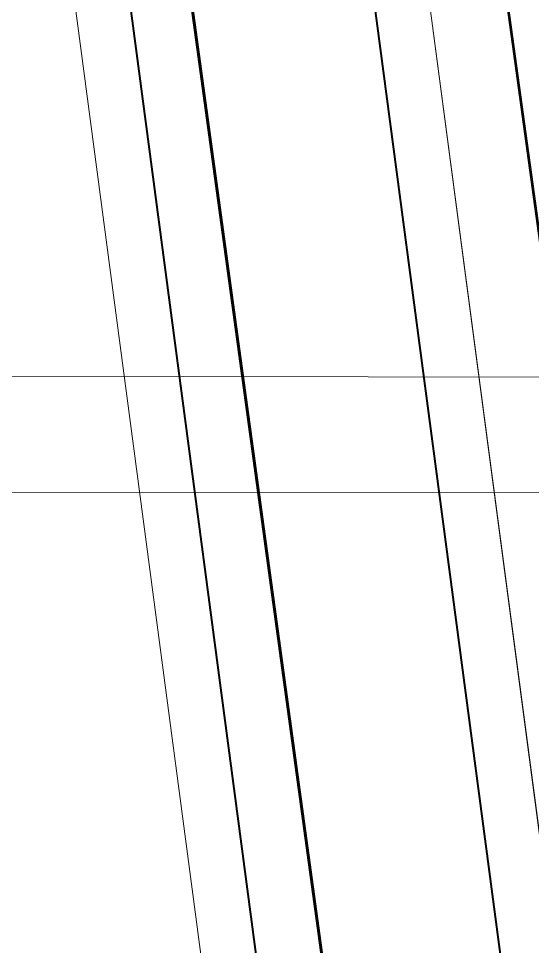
# Model space of a CAD drawing. Extents: x 4 to 464, y 11 to 29.
# Drawn here: x 459.7492 to 459.8969, y 12.2656 to 12.5322 of the extents above; entities that cross this region are included whole.
import ezdxf

# ---------------------------------------------------------------- set-up
doc = ezdxf.new("R2010")
doc.units = 0
doc.header["$MEASUREMENT"] = 0
doc.layers.add('Sections span lengths and Marker Balls Plan', color=7, linetype='CONTINUOUS', lineweight=0)
doc.layers.add('Structures Plan', color=7, linetype='CONTINUOUS', lineweight=0)

msp = doc.modelspace()

# ---------------------------------------------------------------- linework, layer by layer
at = {"layer": 'Sections span lengths and Marker Balls Plan', "color": 1}
for points in [[(230, 12.772, 43.083), (240, 12.757, 43.083), (250, 12.742, 43.142), (260, 12.727, 43.26), (270, 12.712, 43.437), (280, 12.697, 43.672), (290, 12.682, 43.967), (300, 12.667, 44.32), (310, 12.653, 44.732), (320, 12.638, 45.203), (330, 12.623, 45.733), (340, 12.608, 46.322), (350, 12.593, 46.97), (360, 12.578, 47.678), (370, 12.563, 48.444), (380, 12.548, 49.269), (390, 12.533, 50.153), (400, 12.518, 51.096), (410, 12.503, 52.099), (420, 12.488, 53.161), (430, 12.474, 54.282), (440, 12.459, 55.462), (450, 12.444, 56.701), (460, 12.429, 58)], [(230, 12.347, 24.083), (240, 12.349, 24.083), (250, 12.351, 24.142), (260, 12.353, 24.26), (270, 12.355, 24.437), (280, 12.358, 24.672), (290, 12.36, 24.967), (300, 12.362, 25.32), (310, 12.364, 25.732), (320, 12.366, 26.203), (330, 12.368, 26.733), (340, 12.37, 27.322), (350, 12.372, 27.97), (360, 12.375, 28.678), (370, 12.377, 29.444), (380, 12.379, 30.269), (390, 12.381, 31.153), (400, 12.383, 32.096), (410, 12.385, 33.099), (420, 12.387, 34.161), (430, 12.389, 35.282), (440, 12.392, 36.462), (450, 12.394, 37.701), (460, 12.396, 39)]]:
    msp.add_polyline3d(points, dxfattribs=at)
at = {"layer": 'Structures Plan', "color": 253}
for points in [[(458.964, 18.707, 46.342), (459.964, 12.407, 43.967), (460.033, 12.418, 43.967), (459.033, 18.718, 46.342)], [(459.033, 18.718, 46.342), (460.033, 12.418, 43.967), (460.036, 12.393, 44.033), (459.036, 18.693, 46.408)], [(458.964, 18.706, 55.842), (459.964, 11.156, 53.467), (460.033, 11.165, 53.467), (459.033, 18.715, 55.842)], [(459.033, 18.715, 55.842), (460.033, 11.165, 53.467), (460.036, 11.144, 53.533), (459.036, 18.694, 55.908)], [(459.955, 11.399, 66.345), (458.955, 18.699, 65.42), (459.044, 18.712, 65.42), (460.044, 11.412, 66.345)], [(460.044, 11.412, 66.345), (459.044, 18.712, 65.42), (459.045, 18.701, 65.33), (460.045, 11.401, 66.255)], [(458.95, 18.693, 53.45), (459.95, 11.143, 53.45), (460.05, 11.157, 53.45), (459.05, 18.707, 53.45)], [(459.05, 18.707, 53.55), (460.05, 11.157, 53.55), (459.95, 11.143, 53.55), (458.95, 18.693, 53.55)], [(458.956, 18.693, 62.955), (459.956, 12.393, 62.955), (460.044, 12.407, 62.955), (459.044, 18.707, 62.955)], [(459.044, 18.707, 63.045), (460.044, 12.407, 63.045), (459.956, 12.393, 63.045), (458.956, 18.693, 63.045)], [(458.956, 18.693, 43.955), (459.956, 12.393, 43.955), (460.044, 12.407, 43.955), (459.044, 18.707, 43.955)], [(459.044, 18.707, 44.045), (460.044, 12.407, 44.045), (459.956, 12.393, 44.045), (458.956, 18.693, 44.045)], [(458.967, 18.682, 46.408), (459.967, 12.382, 44.033), (459.964, 12.407, 43.967), (458.964, 18.707, 46.342)], [(458.967, 18.685, 55.908), (459.967, 11.135, 53.533), (459.964, 11.156, 53.467), (458.964, 18.706, 55.842)], [(459.044, 18.707, 62.955), (460.044, 12.407, 62.955), (460.044, 12.407, 63.045), (459.044, 18.707, 63.045)], [(459.044, 18.707, 43.955), (460.044, 12.407, 43.955), (460.044, 12.407, 44.045), (459.044, 18.707, 44.045)], [(459.05, 18.707, 53.45), (460.05, 11.157, 53.45), (460.05, 11.157, 53.55), (459.05, 18.707, 53.55)], [(460.045, 11.401, 66.255), (459.045, 18.701, 65.33), (458.956, 18.688, 65.33), (459.956, 11.388, 66.255)], [(459.956, 11.388, 66.255), (458.956, 18.688, 65.33), (458.955, 18.699, 65.42), (459.955, 11.399, 66.345)], [(458.95, 18.693, 53.55), (459.95, 11.143, 53.55), (459.95, 11.143, 53.45), (458.95, 18.693, 53.45)], [(458.956, 18.693, 63.045), (459.956, 12.393, 63.045), (459.956, 12.393, 62.955), (458.956, 18.693, 62.955)], [(458.956, 18.693, 44.045), (459.956, 12.393, 44.045), (459.956, 12.393, 43.955), (458.956, 18.693, 43.955)], [(459.036, 18.694, 55.908), (460.036, 11.144, 53.533), (459.967, 11.135, 53.533), (458.967, 18.685, 55.908)], [(459.036, 18.693, 46.408), (460.036, 12.393, 44.033), (459.967, 12.382, 44.033), (458.967, 18.682, 46.408)], [(459.953, 11.412, 66.341), (459.343, 15.865, 64.328), (459.432, 15.877, 64.328), (460.042, 11.424, 66.341)], [(460.042, 11.424, 66.341), (459.432, 15.877, 64.328), (459.437, 15.841, 64.246), (460.047, 11.388, 66.259)], [(459.353, 15.859, 64.254), (459.963, 12.406, 62.967), (460.032, 12.418, 62.967), (459.422, 15.871, 64.254)], [(459.422, 15.871, 64.254), (460.032, 12.418, 62.967), (460.037, 12.394, 63.033), (459.427, 15.847, 64.32)], [(459.958, 11.376, 66.259), (459.348, 15.829, 64.246), (459.343, 15.865, 64.328), (459.953, 11.412, 66.341)], [(459.358, 15.835, 64.32), (459.968, 12.382, 63.033), (459.963, 12.406, 62.967), (459.353, 15.859, 64.254)], [(459.427, 15.847, 64.32), (460.037, 12.394, 63.033), (459.968, 12.382, 63.033), (459.358, 15.835, 64.32)], [(460.047, 11.388, 66.259), (459.437, 15.841, 64.246), (459.348, 15.829, 64.246), (459.958, 11.376, 66.259)]]:
    msp.add_3dface(points, dxfattribs=at)

doc.saveas('drawing.dxf')
